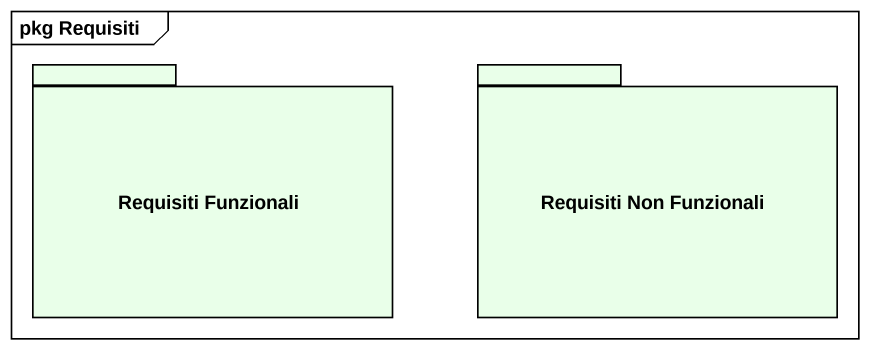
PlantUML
@startuml
mainframe pkg Requisiti
package "Requisiti Funzionali" as Requisiti_Funzionali #E9FFE9 {
}
package "Requisiti Non Funzionali" as Requisiti_Non_Funzionali #E9FFE9 {
}
@enduml
